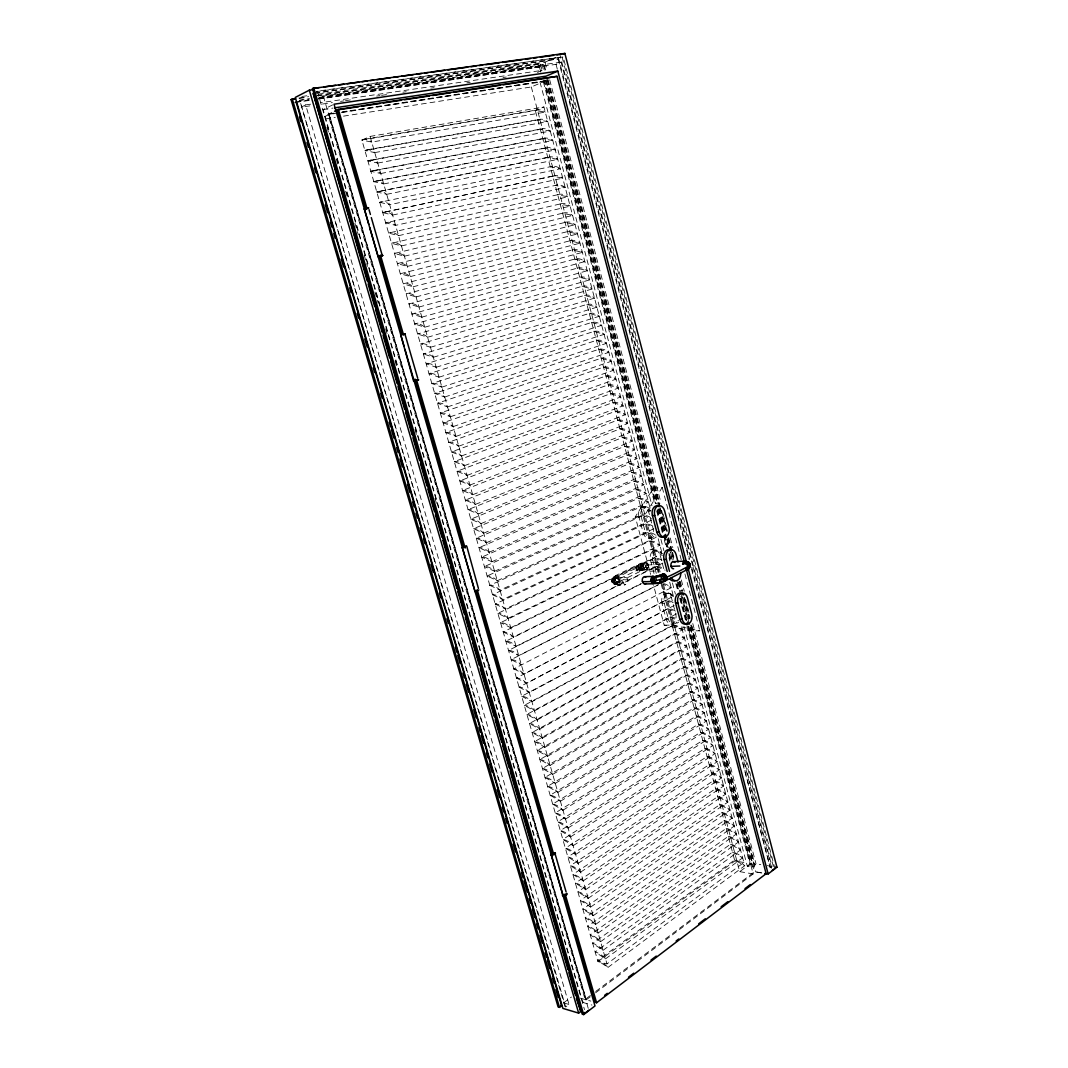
<?xml version="1.0" encoding="UTF-8"?>
<svg xmlns="http://www.w3.org/2000/svg" width="1068" height="1068" viewBox="0 0 1068 1068"><rect width="100%" height="100%" fill="white"/><g stroke="black" fill="none" stroke-linecap="round" stroke-linejoin="round"><path stroke-width="0.75" stroke-dasharray="5 3.75" d="M643.897 563.076C638.264 562.168 631.829 569.057 639.251 571.714L639.972 570.472L644.031 569.751L643.897 563.076L657.234 562.342M648.69 567.015L647.809 563.704L645.98 562.849L645.446 565.626L647.128 569.671L648.69 567.015L647.248 563.196L646.407 565.493L647.689 569.257L645.446 565.626L645.352 563.023A3.511 2.483 87.4 0 0 643.764 565.68L640.173 563.957L641.921 570.486L643.323 566.053L642.549 563.343L639.478 565.973A3.511 2.35 63.7 0 0 637.476 565.079L639.972 570.472L647.128 569.671A3.511 2.483 87.4 0 1 644.658 569.004L642.709 564.798L643.75 566.601M617.371 584.797L618.038 584.596A3.591 2.59 88 0 0 619.667 581.873L618.759 578.496A3.591 2.59 88 0 0 616.196 577.828C610.282 583.862 620.548 587.52 625.648 584.543M636.862 565.212L638.584 571.62L638.424 564.705L639.852 566.948L639.972 570.472L641.935 570.285L640.613 565.346L640.747 570.672A3.511 2.35 63.7 0 1 639.251 571.714L638.918 567.322L636.862 565.212L615.488 575.652C613.019 577.481 615.101 582.02 617.918 582.234A3.564 2.35 63.8 0 0 619.467 578.789L642.349 567.749L655.165 567.028M622.951 582.153L611.844 582.033L612.324 577.895L616.089 575.505A3.564 2.35 63.8 0 1 618.679 577.12L619.467 578.789L618.452 581.7L615.021 584.65L611.844 582.033L612.324 577.895M613.74 584.143L617.798 582.527L615.982 583.488L614.941 582.888L612.965 579.991L613.326 576.947L615.448 577.147L613.392 578.669L613.045 582.193L615.021 584.65L618.038 584.596L613.045 582.193L615.101 578.883L613.86 582.3L615.475 583.942M641.521 563.837L643.11 570.365L641 566.654L641.521 563.837L643.323 566.053L644.298 569.871L642.869 569.377M644.218 568.309L644.031 569.751L644.658 569.004L645.633 569.578M636.675 570.138L635.994 566.12L637.983 567.682L637.249 570.806L635.78 566.828M647.809 563.704L648.503 567.882L646.407 565.493L645.98 562.849M614.621 576.56L613.753 579.47L615.902 581.299M614.42 577.267L613.753 579.47L616.556 581.82L612.965 579.991L614.981 575.999L613.753 579.47L615.328 580.618M612.378 578.883L616.196 577.828L613.045 582.193L616.703 584.743L613.86 582.3L614.754 579.657M613.86 582.3L614.554 580.551M659.049 572.221L644.137 516.111L662.227 487.435L653.349 488.303L635.273 516.805L650.639 574.424M691.49 569.044L770.228 867.683L771.897 866.415L560.086 55.523M332.669 104.891L323.097 109.59L582.794 1002.425L590.284 996.804M595.584 992.813L755.877 871.889L765.075 873.424M590.39 995.469L585.09 999.461L328.023 114.409L333.176 111.913M595.69 991.478L754.582 871.768L761.858 872.997M691.076 624.887L754.355 865.093L756.024 863.852L760.79 864.613M310.601 104.183L305.675 104.904L569.03 1004.467L565.693 1006.964L299.734 100.178L309.573 98.777M683.92 626.382L747.346 866.308L752.433 867.136L755.023 865.2L691.73 624.887M563.463 1002.985L571.487 997.005M663.548 584.85L739.71 871.648L751.231 863.064L752.62 863.291L690.142 626.289M747.346 866.308L752.62 863.291M607.972 967.434L744.743 865.721L734.557 860.007L597.626 960.506A18.81 9.946 56.5 0 1 607.972 967.434L597.626 960.506M650.078 508.088L543.906 106.974L370.115 136.41L361.892 140.068L597.933 961.6L606.971 963.91L743.889 862.477L681.21 625.674M605.529 958.864L742.66 857.831A17.101 10.493 54.5 0 0 732.461 852.144L595.183 951.989A18.81 9.972 56.7 0 1 605.529 958.864L595.183 951.989M597.933 961.6L734.824 861.008L743.889 862.477M603.073 950.28L740.565 849.914L730.379 844.267L592.727 943.445A18.797 10.012 56.8 0 1 603.073 950.28L592.727 943.445M600.603 941.669L738.469 841.985L728.269 836.377L590.27 934.887L600.603 941.669A18.797 10.039 57 0 0 590.27 934.887M598.133 933.045L736.359 834.028L726.173 828.461L587.8 926.303L598.133 933.045A18.797 10.079 57.1 0 0 587.8 926.303M595.664 924.394L734.25 826.071L724.064 820.544L585.331 917.706L595.664 924.394A18.797 10.119 57.3 0 0 585.331 917.706M593.181 915.73L732.141 818.088L721.955 812.601L582.848 909.082A18.797 10.146 57.4 0 1 593.181 915.73L582.848 909.082M590.697 907.039L730.018 810.091L719.845 804.645L580.365 900.444L590.697 907.039A18.797 10.186 57.6 0 0 580.365 900.444M588.201 898.335L727.895 802.081L717.723 796.661L577.881 891.793A18.783 10.226 57.7 0 1 588.201 898.335L577.881 891.793M585.705 889.617L725.773 794.045L715.6 788.678L575.385 883.116A18.783 10.253 57.9 0 1 585.705 889.617L575.385 883.116M583.208 880.873L723.65 786.008A17.075 10.8 56.2 0 0 713.464 780.668L572.889 874.412L583.208 880.873A18.783 10.293 58.1 0 0 572.889 874.412M580.698 872.102L721.514 777.945L711.341 772.645L570.392 865.707A18.783 10.32 58.2 0 1 580.698 872.102L570.392 865.707M578.175 863.331L719.378 769.854A17.075 10.867 56.6 0 0 709.192 764.608L567.869 856.963A18.783 10.36 58.4 0 1 578.175 863.331L567.869 856.963M639.865 571.567L618.519 582.1L614.941 582.888L611.804 580.765C626.502 572.368 642.162 563.103 659.824 564.718A3.538 2.496 87.4 0 1 657.1 569.351A3.538 2.496 87.4 0 1 655.552 563.557A3.538 2.496 87.4 0 1 659.824 564.705M575.665 854.52L717.229 761.764L707.056 756.558L565.359 848.206L575.665 854.52A18.797 10.4 58.6 0 0 565.359 848.206M573.142 845.696L715.079 753.648L704.907 748.481L562.836 839.435L573.142 845.696A18.797 10.426 58.8 0 0 562.836 839.435M570.606 836.858L712.93 745.517L702.757 740.391L560.313 830.637L570.606 836.858A18.797 10.466 58.9 0 0 560.313 830.637M568.069 827.994L710.767 737.374L700.608 732.288L557.776 821.826L568.069 827.994A18.797 10.493 59.1 0 0 557.776 821.826M565.519 819.103L708.618 729.204L698.445 724.157L555.24 812.988A18.797 10.533 59.3 0 1 565.519 819.103L555.24 812.988M562.969 810.198L706.442 721.02L696.283 716.027L552.69 804.124L562.969 810.198A18.797 10.573 59.5 0 0 552.69 804.124M560.42 801.267L704.279 712.823A17.088 11.107 58.1 0 0 694.12 707.87L550.14 795.246A18.81 10.6 59.7 0 1 560.42 801.267L550.14 795.246M557.856 792.322L702.103 704.613L691.944 699.687L547.59 786.355L557.856 792.322A18.81 10.64 59.9 0 0 547.59 786.355M555.293 783.351L699.927 696.376L689.768 691.503L545.027 777.437A18.81 10.667 60.1 0 1 555.293 783.351L545.027 777.437M615.021 584.65L619.667 581.873L616.997 583.836L614.327 584.009L611.817 581.085L615.982 583.488L614.327 584.009M552.717 774.367L697.738 688.126A17.101 11.201 58.9 0 0 687.578 683.293L542.464 768.506L552.717 774.367A18.823 10.707 60.3 0 0 542.464 768.506M550.14 765.355L695.548 679.862L685.389 675.069L539.887 759.548L550.14 765.355A18.823 10.733 60.5 0 0 539.887 759.548M547.564 756.331L693.359 671.572L683.2 666.832L537.311 750.564L547.564 756.331A18.837 10.773 60.7 0 0 537.311 750.564M544.974 747.28L691.156 663.281L681.01 658.569L534.721 741.566A18.837 10.8 60.9 0 1 544.974 747.28L534.721 741.566M542.37 738.215L688.953 654.951L678.807 650.292L532.131 732.541L542.37 738.215A18.85 10.84 61.2 0 0 532.131 732.541M539.767 729.124L686.751 646.621L676.605 642.001L529.528 723.503L539.767 729.124A18.864 10.867 61.4 0 0 529.528 723.503M537.164 720.006L684.535 638.264L674.389 633.684L526.924 714.439L537.164 720.006A18.864 10.894 61.6 0 0 526.924 714.439M534.547 710.874L682.318 629.893L672.186 625.354L524.321 705.361L534.547 710.874A18.877 10.934 61.8 0 0 524.321 705.361M675.056 618.078A17.141 11.454 61 0 0 669.956 617.01L521.705 696.256A18.89 10.96 62.1 0 1 531.931 701.716L678.634 622.297M675.417 611.123A17.155 11.481 61.3 0 0 667.74 608.653L519.075 687.138A18.89 11 62.3 0 1 529.301 692.531L676.404 613.886M673.187 602.699A17.155 11.521 61.6 0 0 665.511 600.269L516.445 677.98A18.904 11.027 62.5 0 1 526.671 683.333L674.175 605.449M663.535 583.609A17.181 11.574 62.2 0 1 671.171 587.76L513.815 668.822A18.917 11.054 62.8 0 1 524.028 674.122L673.414 596.224A17.168 11.548 61.9 0 0 663.281 591.872L673.414 596.224M565.039 1006.777L299.734 100.178M317.303 91.18L316.368 91.648L563.156 56.911L317.303 91.18L584.503 1009.634M640.947 583.982L508.528 650.425A18.944 11.121 63.3 0 1 518.728 655.619L658.515 584.57M511.171 659.624A18.93 11.094 63 0 1 521.384 664.883L511.171 659.624L658.075 584.957M305.675 104.904L301.176 107.16L312.657 105.478M561.087 62.144L323.324 96.04L318.598 98.416L556.041 64.347L561.087 62.144L692.611 565.506M661.639 567.468A17.195 11.641 62.8 0 0 656.553 566.574L505.872 641.187A18.957 11.147 63.5 0 1 516.071 646.327L641.334 583.502M661.96 560.34A17.208 11.668 63.1 0 0 654.297 558.097L503.215 631.936A18.97 11.187 63.8 0 1 513.414 637.022L662.934 563.01M510.744 627.69L662.16 553.745A17.221 11.695 63.4 0 0 652.041 549.606L500.558 622.657A18.997 11.214 64 0 1 510.744 627.69L500.558 622.657M324.659 116.612L329.158 114.436L335.726 113.435M508.061 618.345L659.904 545.187L649.785 541.102L497.888 613.366L508.061 618.345A19.01 11.241 64.3 0 0 497.888 613.366M655.165 534.708A17.248 11.748 64.1 0 0 647.515 532.585L495.205 604.047A19.024 11.267 64.5 0 1 505.378 608.974L656.139 537.324M652.895 526.124A17.262 11.775 64.4 0 0 645.246 524.041L492.522 594.702A19.037 11.294 64.8 0 1 502.694 599.575L653.856 528.727M650.612 517.526A17.275 11.801 64.7 0 0 642.976 515.484L489.838 585.344A19.064 11.321 65 0 1 499.998 590.163L651.587 520.116M497.287 580.725L650.799 510.798L640.693 506.899L487.141 575.959L497.287 580.725A19.077 11.361 65.3 0 0 487.141 575.959M494.591 571.26L648.516 502.16L638.41 498.302L484.431 566.561A19.104 11.388 65.6 0 1 494.591 571.26L484.431 566.561M317.49 95.84L541.823 63.599L543.519 70.047M318.291 94.171L545.04 62.171L555.574 57.512M491.867 561.768L646.22 493.496L636.114 489.691L481.721 557.136A19.117 11.414 65.8 0 1 491.867 561.768L481.721 557.136M318.344 99.137L540.488 66.897L541.342 70.128M318.838 97.655L544.333 65.215L545.615 70.047M314.246 93.357L558.751 58.86L689.608 559.325M537.471 72.45L542.277 70.355L320.453 102.742M489.144 552.263L643.924 484.819L633.818 481.054L479.011 547.684L489.144 552.263A19.144 11.441 66.1 0 0 479.011 547.684M486.421 542.731L641.614 476.114A17.368 11.935 66.5 0 0 631.522 472.403L476.288 538.205L486.421 542.731A19.171 11.468 66.4 0 0 476.288 538.205M343.522 116.145L531.317 86.962L544.053 81.515L655.418 503.495M341.146 112.394L547.27 80.514L342.241 111.86M483.684 533.186L639.305 467.397A17.382 11.962 66.8 0 0 629.212 463.739L473.565 528.713L483.684 533.186A19.197 11.494 66.7 0 0 473.565 528.713M480.947 523.614L636.995 458.653L626.903 455.048L470.828 519.195L480.947 523.614A19.211 11.521 67 0 0 470.828 519.195M478.197 514.015L634.672 449.908L624.593 446.331L468.091 509.65L478.197 514.015A19.237 11.548 67.2 0 0 468.091 509.65M658.195 572.715L535.308 110.485L545.267 112.113L371.744 142.084L361.892 140.068L535.308 110.485L543.906 106.974M475.447 504.39L632.363 441.124L622.27 437.613L465.341 500.091L475.447 504.39A19.264 11.574 67.5 0 0 465.341 500.091M472.683 494.751L630.027 432.34L619.947 428.869L462.577 490.506L472.683 494.751A19.291 11.588 67.8 0 0 462.577 490.506M469.92 485.086L627.69 423.529L617.611 420.098L459.827 480.894L469.92 485.086A19.317 11.614 68.1 0 0 459.827 480.894M467.143 475.394L625.354 414.691L615.288 411.314L457.051 471.268L467.143 475.394A19.357 11.641 68.4 0 0 457.051 471.268M464.366 465.688L623.018 405.84L612.939 402.516L454.287 461.616L464.366 465.688A19.384 11.668 68.7 0 0 454.287 461.616M461.576 455.943L620.668 396.976L610.602 393.691L451.497 451.938L461.576 455.943A19.411 11.695 68.9 0 0 451.497 451.938M458.786 446.184L618.319 388.084L608.253 384.854L448.72 442.245L458.786 446.184A19.438 11.708 69.2 0 0 448.72 442.245M455.983 436.398L615.956 379.167L605.89 376.003L445.917 432.513L455.983 436.398A19.478 11.735 69.5 0 0 445.917 432.513M453.179 426.599L613.593 370.249L603.527 367.125L443.127 422.768L453.179 426.599A19.504 11.761 69.8 0 0 443.127 422.768M450.362 416.76L611.23 361.291L601.164 358.221L440.31 412.996L450.362 416.76A19.544 11.775 70.1 0 0 440.31 412.996M447.545 406.908L608.853 352.333A17.715 12.242 71.5 0 0 598.801 349.303L437.506 403.21L447.545 406.908A19.584 11.801 70.4 0 0 437.506 403.21M444.715 397.029L606.477 343.349L596.425 340.372L434.676 393.384L444.715 397.029A19.611 11.815 70.7 0 0 434.676 393.384M441.885 387.137L604.087 334.337L594.035 331.414L431.859 383.546L441.885 387.137A19.651 11.841 71 0 0 431.859 383.546M439.041 377.204L601.698 325.313A17.809 12.295 72.6 0 0 591.659 322.443L429.016 373.693L439.041 377.204A19.691 11.855 71.3 0 0 429.016 373.693M436.198 367.259L599.308 316.262L589.269 313.445L426.172 363.801L436.198 367.259A19.731 11.882 71.6 0 0 426.172 363.801M433.341 357.286L596.905 307.197L586.866 304.433L423.329 353.882A19.771 11.895 71.8 0 1 433.341 357.286L423.329 353.882M430.484 347.287L594.502 298.119L584.463 295.395L420.472 343.949L430.484 347.287A19.811 11.908 72.1 0 0 420.472 343.949M427.614 337.261L592.086 289.014L582.06 286.344L417.615 333.99A19.851 11.935 72.4 0 1 427.614 337.261L417.615 333.99M424.73 327.222L589.669 279.883L579.644 277.266L414.744 324.004A19.905 11.948 72.7 0 1 424.73 327.222L414.744 324.004M421.847 317.143L587.253 270.738L577.227 268.175L411.874 314.005L421.847 317.143A19.945 11.962 73 0 0 411.874 314.005M418.963 307.05L584.823 261.567A18.063 12.402 75.2 0 0 574.811 259.07L408.991 303.966L418.963 307.05A19.998 11.975 73.3 0 0 408.991 303.966M416.066 296.931L582.394 252.382L572.381 249.925L406.094 293.914L416.066 296.931A20.038 12.002 73.6 0 0 406.094 293.914M413.156 286.785L579.964 243.184L569.952 240.781L403.197 283.834A20.092 12.015 73.9 0 1 413.156 286.785L403.197 283.834M410.245 276.612L577.521 233.945L567.509 231.609L400.3 273.728L410.245 276.612A20.132 12.028 74.1 0 0 400.3 273.728M407.335 266.413L575.065 224.707L565.065 222.411L397.389 263.596L407.335 266.413A20.185 12.042 74.4 0 0 397.389 263.596M404.412 256.2L572.608 215.429L562.609 213.199L394.466 253.436L404.412 256.2A20.239 12.055 74.7 0 0 394.466 253.436M401.475 245.947L570.152 206.151L560.166 203.961L391.542 243.264L401.475 245.947A20.292 12.068 75 0 0 391.542 243.264M398.538 235.681L567.695 196.832L557.696 194.71L388.605 233.051L398.538 235.681A20.345 12.082 75.3 0 0 388.605 233.051M615.488 575.652L612.965 579.991L617.918 582.234M557.67 184.871L385.668 222.825L395.587 225.375L565.226 187.501L555.24 185.431A18.41 12.496 77.9 0 1 565.226 187.501M392.637 215.055L562.743 178.156L552.77 176.14L382.731 212.572L392.637 215.055A20.452 12.108 75.8 0 0 382.731 212.572M385.067 212.011L555.186 175.566M552.717 166.234L379.767 202.293A20.506 12.108 76.1 0 1 389.673 204.709L560.259 168.784L550.287 166.822A18.503 12.509 78.6 0 1 560.259 168.784M386.696 194.336L557.776 159.386L547.804 157.477L376.817 191.986L386.696 194.336A20.572 12.122 76.3 0 0 376.817 191.986M379.153 191.386L550.234 156.876M383.719 183.936L555.293 149.974L545.321 148.132L373.84 181.653L383.719 183.936A20.626 12.135 76.6 0 0 373.84 181.653M376.176 181.026L547.737 147.504M380.742 173.51L552.783 140.549L542.824 138.747L370.863 171.294L380.742 173.51A20.679 12.148 76.9 0 0 370.863 171.294M373.199 170.653L545.241 138.106M377.752 163.057L550.287 131.084L540.328 129.348L367.886 160.921L377.752 163.057A20.746 12.148 77.1 0 0 367.886 160.921M370.222 160.24L542.744 128.681M374.748 152.59L547.777 121.605L537.818 119.923L364.896 150.508L374.748 152.59A20.813 12.162 77.4 0 0 364.896 150.508M367.218 149.814L540.234 119.242M364.215 139.361L537.725 109.79M325.393 118.962L335.285 117.427M334.044 113.115L329.118 113.875L586.319 999.808M328.023 114.409L334.578 113.395M342.281 112.434L544.053 81.515M323.097 109.59L332.936 108.108M322.509 104.037L332.348 102.581M340.558 101.38L343.843 100.899M345.485 100.659L350.397 99.938M376.657 96.08L379.941 95.599M381.583 95.359L386.496 94.625M402.916 92.222L406.187 91.741M430.804 88.123L434.089 87.643M466.903 82.823L470.187 82.329M503.001 77.51L506.285 77.029M295.249 102.461L310.094 100.325M319.425 97.362L544.333 65.215M299.147 100.472L308.999 99.07M296.13 102.007L309.346 100.112M319.252 98.697L540.488 66.897M301.857 96.494L308.438 95.559M298.853 98.029L308.705 96.641M316.916 95.479L541.823 63.599M299.32 98.43L307.584 97.255M314.833 93.063L558.751 58.86M643.296 506.98L645.539 506.793M635.273 516.805L644.137 516.111M638.878 516.645A7.423 5.26 85.4 0 1 641.935 507.327A7.423 5.26 85.4 0 1 648.743 512.146L653.069 528.46A7.409 5.233 86 0 1 650.038 537.791A7.409 5.233 86 0 1 643.256 533.052L638.878 516.645L641.134 516.471A7.436 5.26 85.4 0 1 643.563 507.487A7.436 5.26 85.4 0 1 650.345 510.21M643.256 533.052L645.513 532.905A7.423 5.247 86 0 0 650.279 537.992A7.423 5.247 86 0 0 655.218 533.947M648.717 538.139L650.973 538.005M654.831 550.394L657.087 550.274M654.016 573.436L650.479 560.153A7.383 5.207 87.1 0 1 653.482 550.781A7.383 5.207 87.1 0 1 660.211 555.387L662.467 555.28M650.479 560.153L652.735 560.046A7.396 5.207 87.1 0 1 655.125 551.021A7.396 5.207 87.1 0 1 661.826 553.558M646.487 569.845L657.755 569.404M649.798 571.26L658.702 570.913M616.863 577.641L625.114 577.347M613.392 578.669L618.759 578.496L615.248 577.387L618.946 579.857L615.448 577.147L618.919 579.243M627.797 579.737A3.618 2.59 88 0 0 623.365 578.602A3.618 2.59 88 0 0 624.967 584.503A3.618 2.59 88 0 0 627.797 579.737L619.533 580.017L615.448 577.147M666.272 593.421L668.515 593.367M661.973 603.246A7.356 5.14 88.6 0 1 664.95 593.821A7.356 5.14 88.6 0 1 671.585 598.254L675.79 614.234A7.342 5.113 89.2 0 1 672.827 623.672A7.342 5.113 89.2 0 1 666.232 619.32L661.973 603.246L664.216 603.206A7.369 5.14 88.6 0 1 666.579 594.155A7.369 5.14 88.6 0 1 673.2 596.518M666.232 619.32L668.475 619.32A7.356 5.113 89.2 0 0 673.12 624.112A7.356 5.113 89.2 0 0 677.94 619.827M671.545 624.086L673.801 624.086M664.176 625.14L673.107 625.14L699.874 630.828L690.916 630.788L664.176 625.14L653.549 585.304M613.326 576.947L618.679 577.12L615.208 576.747L619.467 578.789L616.997 583.836L619.533 580.017L615.248 577.387M767.131 865.641L771.897 866.415M739.71 871.648L753.167 873.931L687.712 625.901M379.767 202.293L389.673 204.709M574.811 259.07L584.823 261.567M591.659 322.443L601.698 325.313M580.271 998.139L590.831 1001.103M582.794 1002.425L591.952 1005.068M563.984 1002.985L569.03 1004.467M598.801 349.303L608.853 352.333M629.212 463.739L639.305 467.397M631.522 472.403L641.614 476.114M642.976 515.484L651.64 518.861M645.246 524.041L652.468 526.884M647.515 532.585L656.193 536.043M652.041 549.606L662.16 553.745M654.297 558.097L661.533 561.074M656.553 566.574L665.231 570.192M661.039 583.448L671.171 587.76M665.511 600.269L672.747 603.407M667.74 608.653L674.976 611.831M669.956 617.01L678.647 620.855M489.838 585.344L499.998 590.163M687.578 683.293L697.738 688.126M492.522 594.702L502.694 599.575M495.205 604.047L505.378 608.974M694.12 707.87L704.279 712.823M503.215 631.936L513.414 637.022M505.872 641.187L516.071 646.327M508.528 650.425L518.728 655.619M709.192 764.608L719.378 769.854M513.815 668.822L524.028 674.122M713.464 780.668L723.65 786.008M516.445 677.98L526.671 683.333M519.075 687.138L529.301 692.531M521.705 696.256L531.931 701.716M732.461 852.144L742.66 857.831M611.804 580.765L615.982 583.488M640.987 569.151L641.935 570.285M638.424 564.705L640.52 567.428M329.158 114.436L586.212 999.835M323.324 96.04L588.802 1010.261M326.982 127.212L328.837 133.62M336.286 159.212L338.156 165.607M345.605 191.212L347.46 197.607M354.91 223.199L358.167 234.399M364.228 255.199L367.485 266.399M374.935 291.991L378.192 303.192M385.641 328.784L387.51 335.192M394.96 360.784L396.815 367.192M414.971 429.576L416.84 435.971M434.996 498.369L436.852 504.764M370.115 136.41L606.971 963.91M641.134 516.471L645.513 532.905M652.735 560.046L657.074 576.306M658.182 538.699L662.026 553.197M669.703 582.193L673.534 596.692M660.211 555.387L664.496 571.527M531.317 86.962L660.117 571.954M662.467 585.05L673.107 625.14M661.185 583.996L734.824 861.008M664.216 603.206L668.475 619.32M545.04 62.171L547.163 70.234M549.713 79.913L660.932 502.534M670.277 538.018L672.827 547.697M681.317 579.951L684.281 591.245M692.772 623.512L756.024 863.852M663.094 514.042L666.245 526.017M548.164 79.726L659.877 503.922M661.573 510.37L667.099 531.33M668.795 537.791L672.186 550.688M672.613 552.303L674.322 558.751M680.263 581.339L682.812 591.018M684.508 597.466L690.035 618.425M543.719 65.482L544.987 70.328M547.537 79.993L660.077 507.207M660.505 508.822L666.445 531.383M668.141 537.831L671.545 550.728M671.972 552.343L673.668 558.791M679.608 581.366L682.158 591.031M683.867 597.479L689.381 618.439M547.07 79.339L659.53 506.219M659.957 507.834L666.325 531.997M667.9 538.299L673.548 559.378M679.368 581.833L689.127 618.906M690.836 625.354L755.81 871.982M546.068 79.726L658.689 506.98M659.116 508.595L666.766 537.618M667.193 539.22L670.17 550.514M670.597 552.129L672.293 558.577M678.661 582.754L680.797 590.818M682.492 597.266L689.714 624.673M546.108 81.008L657.354 502.961M658.822 509.062L666.432 537.938M666.819 539.393L672.293 560.139M678.153 581.873L680.703 591.538M681.13 593.154L754.582 871.768M540.501 64.187L542.197 70.635M544.827 80.033L656.486 503.896M657.995 509.062L668.194 547.777M669.649 553.825L671.171 559.071M677.139 581.646L680.543 594.556M680.957 596.171L688.353 624.687M688.767 626.302L752.433 867.136M543.892 79.793L655.712 503.589M657.407 510.037L667.193 547.096M668.888 553.544L670.597 559.979M676.965 584.156L678.674 590.604M680.797 598.654L687.605 624.446M688.032 626.048L750.951 864.533M657.114 509.93L666.886 546.976M669.022 555.026L670.29 559.859M676.671 584.022L678.794 592.072M680.49 598.521L687.298 624.286M539.527 67.324L540.808 72.17M543.358 81.849L654.537 502.961M656.66 511.025L662.627 533.613M664.323 540.061L666.459 548.138M669.009 557.816L669.863 561.047M675.83 583.635L677.953 591.699M679.662 598.147L686.47 623.966M686.898 625.581L749.936 864.372M540.021 82.116L651.987 505.605M660.932 539.42L663.909 550.701M672.426 582.901L675.403 594.168M563.997 60.142L774.874 868.444M562.168 57.352L773.833 868.271M693.025 567.121L772.284 870.42M691.717 567.402L770.228 867.683M558.123 59.14L688.953 559.365M556.041 64.347L557.309 69.193M662.227 487.435L681.21 559.739M684.935 573.957L699.46 629.252M685.616 599.615L688.994 612.525M734.557 860.007A17.101 10.466 54.4 0 1 744.743 865.721M730.379 844.267A17.101 10.533 54.7 0 1 740.565 849.914M728.269 836.377A17.101 10.56 54.9 0 1 738.469 841.985M726.173 828.461A17.088 10.6 55 0 1 736.359 834.028M724.064 820.544A17.088 10.64 55.2 0 1 734.25 826.071M721.955 812.601A17.088 10.667 55.4 0 1 732.141 818.088M719.845 804.645A17.088 10.707 55.6 0 1 730.018 810.091M717.723 796.661A17.088 10.733 55.8 0 1 727.895 802.081M715.6 788.678A17.088 10.773 56 0 1 725.773 794.045M711.341 772.645A17.075 10.84 56.4 0 1 721.514 777.945M707.056 756.558A17.075 10.907 56.8 0 1 717.229 761.764M704.907 748.481A17.075 10.934 57 0 1 715.079 753.648M702.757 740.391A17.075 10.974 57.2 0 1 712.93 745.517M700.608 732.288A17.075 11 57.4 0 1 710.767 737.374M698.445 724.157A17.088 11.04 57.7 0 1 708.618 729.204M696.283 716.027A17.088 11.067 57.9 0 1 706.442 721.02M691.944 699.687A17.088 11.134 58.4 0 1 702.103 704.613M689.768 691.503A17.088 11.174 58.6 0 1 699.927 696.376M685.389 675.069A17.101 11.241 59.1 0 1 695.548 679.862M683.2 666.832A17.101 11.267 59.4 0 1 693.359 671.572M681.01 658.569A17.115 11.294 59.6 0 1 691.156 663.281M678.807 650.292A17.115 11.334 59.9 0 1 688.953 654.951M676.605 642.001A17.115 11.361 60.2 0 1 686.751 646.621M674.389 633.684A17.128 11.401 60.4 0 1 684.535 638.264M672.186 625.354A17.128 11.428 60.7 0 1 682.318 629.893M649.785 541.102A17.235 11.721 63.8 0 1 659.904 545.187M640.693 506.899A17.302 11.828 65.1 0 1 650.799 510.798M638.41 498.302A17.315 11.855 65.4 0 1 648.516 502.16M636.114 489.691A17.328 11.882 65.8 0 1 646.22 493.496M633.818 481.054A17.342 11.908 66.1 0 1 643.924 484.819M626.903 455.048A17.408 11.988 67.2 0 1 636.995 458.653M624.593 446.331A17.422 12.015 67.5 0 1 634.672 449.908M622.27 437.613A17.448 12.028 67.9 0 1 632.363 441.124M619.947 428.869A17.475 12.055 68.2 0 1 630.027 432.34M617.611 420.098A17.488 12.082 68.6 0 1 627.69 423.529M615.288 411.314A17.515 12.095 69 0 1 625.354 414.691M612.939 402.516A17.542 12.122 69.3 0 1 623.018 405.84M610.602 393.691A17.569 12.148 69.7 0 1 620.668 396.976M608.253 384.854A17.595 12.162 70 0 1 618.319 388.084M605.89 376.003A17.622 12.189 70.4 0 1 615.956 379.167M603.527 367.125A17.649 12.202 70.8 0 1 613.593 370.249M601.164 358.221A17.689 12.229 71.1 0 1 611.23 361.291M596.425 340.372A17.742 12.255 71.9 0 1 606.477 343.349M594.035 331.414A17.769 12.282 72.3 0 1 604.087 334.337M589.269 313.445A17.836 12.309 73 0 1 599.308 316.262M586.866 304.433A17.876 12.335 73.4 0 1 596.905 307.197M584.463 295.395A17.916 12.349 73.7 0 1 594.502 298.119M582.06 286.344A17.942 12.362 74.1 0 1 592.086 289.014M579.644 277.266A17.982 12.375 74.4 0 1 589.669 279.883M577.227 268.175A18.023 12.389 74.8 0 1 587.253 270.738M572.381 249.925A18.103 12.415 75.5 0 1 582.394 252.382M569.952 240.781A18.143 12.429 75.9 0 1 579.964 243.184M567.509 231.609A18.183 12.442 76.2 0 1 577.521 233.945M565.065 222.411A18.236 12.456 76.6 0 1 575.065 224.707M562.609 213.199A18.276 12.469 76.9 0 1 572.608 215.429M560.166 203.961A18.316 12.482 77.2 0 1 570.152 206.151M557.696 194.71A18.37 12.482 77.6 0 1 567.695 196.832M385.668 222.825A20.399 12.095 75.5 0 1 395.587 225.375M552.77 176.14A18.463 12.509 78.2 0 1 562.743 178.156M547.804 157.477A18.556 12.522 78.9 0 1 557.776 159.386M545.321 148.132A18.61 12.536 79.2 0 1 555.293 149.974M542.824 138.747A18.65 12.536 79.5 0 1 552.783 140.549M540.328 129.348A18.703 12.549 79.8 0 1 550.287 131.084M537.818 119.923A18.757 12.549 80.2 0 1 547.777 121.605M535.308 110.485A18.81 12.562 80.5 0 1 545.267 112.113M361.892 140.068A20.866 12.175 77.6 0 1 371.744 142.084M689.728 616.022A7.423 5.126 89.2 0 1 689.688 617.958M666.953 529.434A7.489 5.247 86.1 0 1 666.913 531.37M619.387 581.192L614.941 582.888L619.387 581.192"/><path stroke-width="1.5" d="M665.738 580.618C668.434 578.776 666.218 573.943 663.241 573.796L662.08 575.225L656.486 575.946L655.084 577.254A3.685 2.603 87.9 0 0 652.521 576.573C646.127 585.785 661.052 584.183 665.738 580.618L687.672 569.391L689.354 565.559L684.668 563.036A3.645 2.523 62.8 0 0 683.066 564.118L687.472 562.569L690.369 564.839L689.034 568.536L686.47 569.898A3.645 2.523 62.8 0 1 685.763 569.805M656.486 575.946L654.123 577.294L654.377 583.529A3.685 2.603 87.9 0 0 655.458 582.447M661.372 576.466L661.412 575.625A3.698 2.51 62.9 0 1 663.241 573.796L663.722 581.393L660.545 576.226L655.912 577.414L652.521 576.573L655.765 583.448L659.944 582.634L660.465 579.51L661.746 582.113M688.313 568.096L686.804 563.957L688.793 565.96L688.086 568.817L688.793 565.96L687.418 564.652M686.817 562.516L684.201 561.301L688.219 561.781L690.142 564.064L689.034 568.536L689.861 565.199L686.684 561.915L682.626 564.024A3.618 2.496 87.3 0 1 684.201 561.301L686.11 561.474L688.807 563.677M659.944 582.634L660.171 581.219M665.991 575.465L665.391 577.761L666.285 580.258L662.08 575.225L659.437 575.185M651.8 582.861L652.481 581.099L651.427 577.654L653.963 580.912L653.029 583.675L652.481 581.099L650.866 579.377M688.46 568.67L690.288 564.571L688.219 561.781L686.684 561.915L690.288 564.571L689.714 567.509L688.299 568.136M687.125 569.751L689.354 565.559L685.389 563.116L689.861 565.199L686.47 569.898L689.861 565.199L684.668 563.036L687.472 562.569M690.142 564.064L686.537 561.394L683.066 564.118M682.626 564.024L686.137 561.194M588.802 1010.261L585.438 1012.838L584.396 1012.517M772.284 870.42L774.874 868.444M765.075 873.424L768.146 873.944L776.93 867.229L564.865 53.4L312.497 88.524L582.22 1014.173L583.662 1014.6L594.996 1005.949L404.959 349.276M604.621 995.349L607.265 993.333M628.465 977.22L633.751 973.188M650.973 960.105L656.273 956.074M676.137 940.975L678.794 938.959M698.659 923.847L705.28 918.814M721.18 906.732L727.802 901.699M745.01 888.603L750.31 884.571M564.304 895.051L595.343 1002.398L596.585 1002.759L766.13 873.704L686.137 568.643M314.246 89.498L309.306 90.179L295.289 97.415L562.876 1008.392L578.642 1013.105L580.805 1011.449L313.178 93.29L367.218 280.964M295.569 98.496L291.07 99.591L558.11 1006.964L559.499 1007.378L561.648 1005.776L296.13 102.007L295.249 102.461M474.94 591.071L476.742 591.392L478.864 589.936M660.545 576.226L662.08 575.225M334.524 111.246L338.356 109.403L557.055 76.335L684.027 560.566M563.504 54.001L564.865 53.4M686.631 562.796L557.83 71.102L546.215 76.122L334.578 107.868M557.055 76.335L503.268 84.799M366.19 208.821C374.2 206.431 360.223 209.728 365.523 208.981M378.112 256.667L382.785 255.479L378.112 256.667L364.308 208.981M402.502 334.391C395.787 336.34 409.858 332.322 403.13 334.284M642.402 581.539C659.236 583.061 673.975 573.863 688.219 566.36L690.369 564.839L689.434 563.744M414.144 381.183L418.696 379.861L413.65 381.236L400.754 334.925M684.842 562.342L688.219 561.781M358.608 106.707L337.234 109.937L365.964 209.288M361.892 106.213L379.981 103.476M383.265 102.969L401.341 100.232M404.639 99.738L429.296 96M432.58 95.506L450.669 92.769M453.953 92.275L499.984 85.293M557.83 71.102L334.044 104.21L368.807 224.333M291.07 99.591L294.368 99.124M312.497 88.524L319.105 87.616M324.058 86.935L335.619 85.347M338.916 84.893L343.869 84.212M347.167 83.758L358.728 82.169M362.039 81.715L366.991 81.035M370.289 80.581L373.6 80.127M376.897 79.673L390.1 77.857M393.411 77.403L398.364 76.722M401.661 76.269L413.223 74.667M416.533 74.213L421.486 73.532M424.784 73.078L428.094 72.624M431.392 72.17L444.595 70.355M447.906 69.901L467.717 67.177M471.028 66.723L475.981 66.042M479.278 65.589L482.576 65.135M485.887 64.681L499.09 62.865M502.401 62.411L522.212 59.688M525.523 59.234L530.476 58.553M533.773 58.099L537.071 57.632M540.381 57.178L553.584 55.362M556.895 54.909L561.848 54.228M466.209 546.135L461.83 547.71L466.743 546.189L478.411 588.375M685.91 568.83L689.034 568.536M652.428 515.577L654.724 515.39A7.516 5.26 85.5 0 1 657.781 505.978A7.516 5.26 85.5 0 1 664.603 510.851L668.942 527.365A7.489 5.247 86.1 0 1 665.898 536.79A7.489 5.247 86.1 0 1 659.116 531.997L656.82 532.158L652.428 515.577A7.503 5.26 85.5 0 1 653.269 508.248A7.503 5.26 85.5 0 1 658.222 505.992M671.064 550.434A7.463 5.207 87.1 0 0 665.337 551.502A7.463 5.207 87.1 0 0 664.056 559.512L666.352 559.418A7.476 5.207 87.1 0 1 669.356 549.927A7.476 5.207 87.1 0 1 676.097 554.599L678.046 562.022M673.12 561.635L684.828 561.114L687.138 562.422M671.038 566.374L679.822 566.013M644.565 576.68L653.175 576.386M654.123 577.294L655.084 577.254M645.099 583.982L653.709 583.729M675.577 603.046L677.873 603.006A7.436 5.14 88.6 0 1 680.85 593.488A7.436 5.14 88.6 0 1 687.498 597.96L691.717 614.127A7.436 5.126 89.2 0 1 688.753 623.659A7.436 5.126 89.2 0 1 682.145 619.266L679.849 619.28L675.577 603.046A7.423 5.14 88.6 0 1 676.404 595.717A7.423 5.14 88.6 0 1 681.224 593.207M775.501 867.002L776.93 867.229M764.888 873.504L766.13 873.704M560.647 1005.469L561.648 1005.776M580.805 1011.449L576.413 998.446M666.913 578.949L665.391 577.761L664.683 574.224L663.989 578.322L665.084 580.765A3.698 2.51 62.9 0 1 663.642 580.338M299.467 116.853L300.882 121.645M306.983 142.418L308.398 147.224M314.499 167.996L315.914 172.789M325.299 204.749L327.649 212.746M330.479 222.331L331.881 227.124M333.763 233.518L335.165 238.311M341.279 259.097L343.629 267.08M349.73 287.866L351.145 292.659M357.246 313.431L358.661 318.224M364.762 339.01L367.112 346.993M373.226 367.779L374.628 372.572M380.742 393.344L382.144 398.137M389.193 422.114L390.594 426.906M391.542 430.11L393.892 438.094M396.709 447.692L398.11 452.485M399.993 458.88L402.342 466.863M407.509 484.445L409.858 492.441M412.675 502.027L414.09 506.819M415.973 513.214L417.374 518.007M420.191 527.592L421.606 532.398M423.489 538.793L424.89 543.585M431.005 564.358L433.341 572.355M439.455 593.127L440.857 597.92M446.971 618.692L448.373 623.498M455.422 647.462L456.837 652.268M457.771 655.458L460.121 663.455M462.938 673.04L464.353 677.833M466.235 684.228L468.585 692.211M473.751 709.793L476.101 717.789M478.918 727.375L480.32 732.167M481.267 735.371L483.617 743.355M486.434 752.953L487.836 757.746M489.718 764.141L492.068 772.124M497.234 789.706L499.584 797.703M502.401 807.288L503.816 812.08M505.685 818.475L507.1 823.268M513.201 844.054L515.55 852.037M521.665 872.823L523.066 877.616M524.014 880.806L527.298 891.994M529.181 898.388L530.582 903.181M532.465 909.576L534.814 917.572M536.697 923.967L538.098 928.76M539.981 935.154L542.33 943.137M545.147 952.736L546.562 957.529M547.497 960.719L549.846 968.716M552.663 978.301L554.078 983.094M555.947 989.489L558.297 997.485M292.285 98.964L559.499 1007.378M368.153 284.168L374.694 306.596M375.629 309.8L382.17 332.215M383.105 335.419L389.633 357.847M390.568 361.051L397.109 383.465M398.044 386.669L404.585 409.097M405.52 412.288L412.048 434.716M412.982 437.92L419.524 460.335M420.458 463.539L426.986 485.967M427.921 489.171L434.462 511.585M435.397 514.789L441.938 537.217M442.873 540.421L449.401 562.836M450.336 566.04L456.877 588.455M457.812 591.659L464.353 614.087M465.288 617.291L471.816 639.705M472.75 642.909L479.292 665.337M480.226 668.541L486.754 690.956M487.689 694.16L494.23 716.588M495.165 719.779L501.706 742.207M502.641 745.411L509.169 767.825M510.103 771.029L568.002 969.624M568.937 972.828L575.478 995.242M309.306 90.179L578.642 1013.105M313.765 87.87L583.662 1014.6M369.021 209.675L370.396 214.441M371.304 217.605L382.304 255.666M404.852 333.75L417.735 378.312M554.799 852.838L566.067 891.82M338.356 109.403L367.045 208.661M380.462 255.092L403.611 335.138M416.56 379.968L465.154 548.071M477.182 589.696L553.544 853.866M565.119 893.889L596.585 1002.759M379.407 255.746L402.115 334.257M415.092 379.127L463.739 547.363M476.248 590.617L552.249 853.385M369.728 227.537L404.024 346.072M462.351 547.777L475.06 591.672M551.302 855.108L563.05 895.718M664.056 559.512L667.206 571.447M654.724 515.39L659.116 531.997M666.352 559.418L669.516 571.353M688.326 569.244L768.146 873.944M677.873 603.006L682.145 619.266M655.912 577.414L656.126 580.645M566.521 893.382A2.483 1.015 -17.4 0 1 566.574 894.784A2.483 1.015 -17.4 0 1 563.37 895.758A2.483 1.015 -17.4 0 1 562.756 894.517M682.505 593.808A7.423 5.14 88.6 0 1 683.654 594.863M687.645 622.751A7.423 5.126 89.2 0 1 679.849 619.28M673.641 568.777A3.578 2.496 87.4 0 1 670.984 564.064A3.578 2.496 87.4 0 1 674.949 562.502M645.753 583.782A3.658 2.603 88 0 1 642.228 580.124A3.658 2.603 88 0 1 645.9 577.027M663.615 536.924A7.489 5.247 86.1 0 1 656.82 532.158M675.109 580.485A7.449 5.18 87.7 0 1 669.97 579.11M680.703 572.835A7.463 5.18 87.7 0 1 677.392 580.418A7.463 5.18 87.7 0 1 671.345 577.588M551.782 855.134A2.496 0.948 -17.2 0 0 555.453 853.385A2.496 0.948 -17.2 0 0 551.916 853.399A2.496 0.948 -17.2 0 0 551.782 855.134"/></g></svg>
